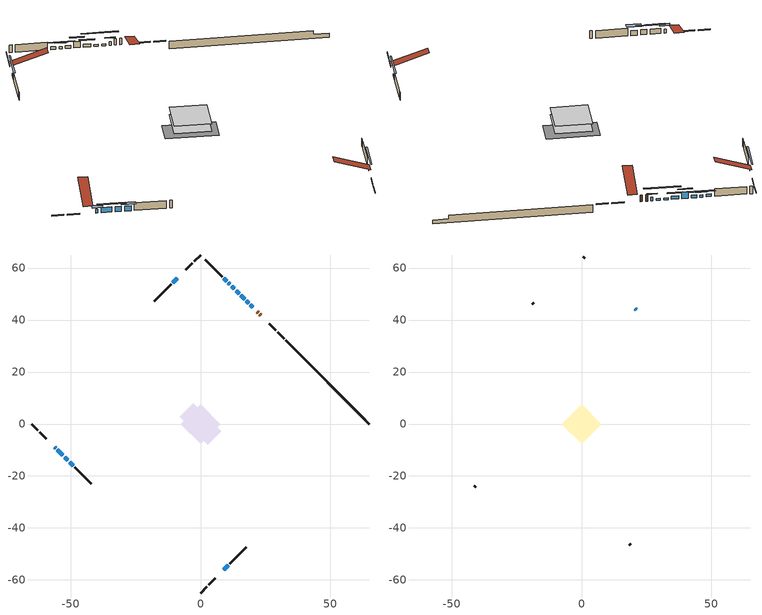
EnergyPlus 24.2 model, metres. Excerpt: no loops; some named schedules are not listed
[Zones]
conditioned space
 floor adiabatic (AdiabaticFloorConstruction): -7.53,0 0,7.53 7.53,0 0,-7.53 z1.37
 floor foundation (Slab1 construction): -8.06,2.85 -2.85,8.06 8.06,-2.85 2.85,-8.06 z-1.07
 wall outside (RimJoist1 construction): 0,-65.03 2.47,-62.57 / -65.03,0 -62.57,-2.47 / 0,65.03 -2.47,62.57 / 32.15,32.89 29.68,35.35 z1.37:1.67
 wall outside (RimJoist2 construction): 3.12,-61.91 5.65,-59.38 / -61.91,-3.12 -59.38,-5.65 / -3.12,61.91 -5.65,59.38 / 29.03,36.01 26.5,38.54 z1.37:1.67
 wall outside (AdiabaticWallConstruction 1): 23.25,41.78 22.85,42.18 / 22.2,42.84 21.81,43.23 z1.37:3.4
 wall outside (AdiabaticWallConstruction): -56.14,-8.9 -55.74,-9.29 z1.37:2.57; 20.1,44.93 19.22,45.81 z1.37:1.96; 18.57,46.47 17.68,47.35 z1.37:1.98; -8.9,56.13 -10.66,54.37 z1.37:2; 8.9,-56.13 10.59,-54.44 z1.37:1.93; 17.03,48 15.56,49.48 z1.37:2.36; 14.9,50.13 13.68,51.36 z1.37:3.38; 13.02,52.01 11.96,53.07 z1.37:2.26; 11.3,53.73 10.67,54.36 z1.37:2.08; 10.02,55.02 8.96,56.08 z1.37:2.23; -55.08,-9.95 -52.94,-12.09 z1.37:3.02; -52.29,-12.75 -50.99,-14.04 / -50.34,-14.7 -49.04,-15.99 z1.37:3
 wall outside (Wall1 construction): 11.25,-53.79 17.65,-47.38 / -48.39,-16.65 -41.98,-23.06 / -11.32,53.72 -17.73,47.31 / 8.3,56.73 1.89,63.14 z1.37:3.81
 wall foundation (FoundationWall1 construction): 32.8,32.23,-1.07 32.8,32.23,1.37 61.81,3.22,1.37 61.81,3.22,0.16 65.03,0,0.16 65.03,0,-1.07
 window (WindowConstruction 8): -56.13,-8.9 -55.74,-9.29 z1.37:2.56
 window (WindowConstruction 9): 20.1,44.93 19.22,45.81 z1.37:1.96
 window (WindowConstruction 10): 18.57,46.47 17.69,47.35 z1.37:1.98
 window (WindowConstruction 11): -8.9,56.13 -10.66,54.37 z1.37:2
 window (WindowConstruction 12): 8.9,-56.13 10.59,-54.45 z1.37:1.93
 window (WindowConstruction): 17.03,48 15.56,49.48 z1.37:2.36
 window (WindowConstruction 1): 14.9,50.13 13.68,51.36 z1.37:3.38
 window (WindowConstruction 2): 13.02,52.01 11.96,53.07 z1.37:2.26
 window (WindowConstruction 3): 11.3,53.73 10.67,54.36 z1.37:2.08
 window (WindowConstruction 4): 10.02,55.02 8.96,56.08 z1.37:2.23
 window (WindowConstruction 5): -55.08,-9.95 -52.94,-12.09 z1.37:3.02
 window (WindowConstruction 6): -52.29,-12.75 -50.99,-14.04 z1.37:2.99
 window (WindowConstruction 7): -50.34,-14.7 -49.04,-15.99 z1.37:2.99
 door (Door): 23.25,41.79 22.85,42.18 z1.37:3.4
 door (Door 1): 22.19,42.84 21.81,43.22 z1.37:3.4
 ceiling adiabatic (AdiabaticFloorConstruction): 0,-7.53 7.53,0 0,7.53 -7.53,0 z1.37
attic - vented
 floor to conditioned space (Floor1 construction Reversed): -7.53,0 0,7.53 7.53,0 0,-7.53 z3.81
 wall outside (AdiabaticWallConstruction): 21.15,43.88 20.76,44.28 z1.37:2.51
 wall outside (Wall2 construction): 18.31,-46.72 18.89,-46.15 / -41.32,-23.71 -40.74,-24.29 / -18.38,46.65 -18.96,46.07 / 1.23,63.8 0.66,64.38 z1.37:3.81
 window (WindowConstruction 13): 21.15,43.88 20.76,44.28 z1.37:2.51
 roof outside (Roof1 construction): 8.24,-56.79,3.81 0.9,-49.45,7.27 -1.03,-51.39,7.27 6.31,-58.73,3.81; -56.79,-8.24,3.81 -49.45,-0.9,7.27 -51.39,1.03,7.27 -58.73,-6.31,3.81; -8.24,56.79,3.81 -0.9,49.45,7.27 1.03,51.39,7.27 -6.31,58.73,3.81; 23.91,41.13,3.81 16.57,33.79,7.27 18.5,31.86,7.27 25.84,39.19,3.81
shading: 19.9,45.14 22.01,43.02 22.34,43.34 20.22,45.46 z3.73; -54.88,-10.16 -57,-8.04 -57.86,-8.9 -55.74,-11.02 z3.78; 16.66,48.38 22.67,42.37 22.99,42.69 16.98,48.7 z5.59; 15.12,49.91 21.13,43.9 21.46,44.23 15.44,50.24 z5.61; -13.23,51.81 -6.33,58.7 -6.62,58.99 -13.52,52.1 z5.63; 13.16,-51.88 6.33,-58.7 6.62,-58.99 13.45,-52.17 z5.56; 14.69,50.34 17.89,47.14 18.22,47.47 15.02,50.66 z3.58; 12.82,52.22 15.76,49.27 16.09,49.6 13.14,52.54 z4.59; 11.1,53.94 13.88,51.15 14.21,51.48 11.42,54.26 z3.48; 9.81,55.22 12.17,52.87 12.49,53.19 10.14,55.55 z3.3; 8.1,56.94 10.88,54.15 11.2,54.48 8.42,57.26 z3.45; -52.08,-12.95 -55.95,-9.09 -56.27,-9.41 -52.41,-13.28 z4.24; -50.13,-14.9 -53.15,-11.88 -53.48,-12.21 -50.46,-15.23 z4.21; -48.18,-16.85 -51.2,-13.83 -52.06,-14.7 -49.04,-17.71 z4.21
[Building]
Building 1: Terrain=Suburbs
[Site:Location]
Montreal Intl AP_QC: Latitude {deg}=45.47; Longitude {deg}=-73.74; Time Zone {hr}=-5; Elevation {m}=36; Keep Site Location Information=Yes
[Site:GroundTemperature:Shallow]
2.07863, -0.316383, -0.508184, 0.628371, 5.19101, 9.73239, 13.6695, 16.1636, 16.3755, 14.347, 10.5102, 6.10817
[Site:WaterMainsTemperature]
Calculation Method=Schedule; Temperature Schedule=mains temperature schedule
[Material] Roughness=Rough; Thermal Absorptance=0.9
Name | Thickness {m} | Conductivity {W/m-K} | Density {kg/m3} | Specific Heat {J/kg-K} | Solar Absorptance | Visible Absorptance
asphalt or fiberglass shingles | 0.00635 | 0.162714 | 1121.4 | 1465.45 | 0.4 | 0.4
ceiling loosefill ins | 0.169333 | 0.0480833 | 16.02 | 1046.75 | 0.7 | 0.7
ceiling stud and cavity | 0.1397 | 0.120757 | 65.682 | 1177.47 | 0.7 | 0.7
concrete 4.0 in. | 0.1016 | 1.803125 | 2242.8 | 837.4 | 0.7 | 0.7
concrete 8.0 in. | 0.2032 | 1.803125 | 2242.8 | 837.4 | 0.7 | 0.7
door material | 0.04445 | 0.053851 | 512.64 | 1214.23 | 0.7 | 0.7
door material 1 | 0.04445 | 0.188738 | 512.64 | 1214.23 | 0.7 | 0.7
exterior vertical ins | 0.00953095 | 0.029427 | 32.04 | 1214.23 | 0.7 | 0.7
floor covering | 0.0127 | 0.0433444 | 54.468 | 1339.84 | 0.6 | 0.6
floor rigid ins; wall rigid ins | 0.512978 | 0.029427 | 32.04 | 1214.23 | 0.7 | 0.7
floor stud and cavity | 0.1397 | 1.75129 | 37.0049 | 1207.88 | 0.7 | 0.7
furniture material conditioned space 1 | 0.1524 | 0.115458 | 640.8 | 1214.23 | 0.6 | 0.6
gypsum board | 0.0127 | 0.160291 | 801 | 837.4 | 0.6 | 0.6
gypsum board 1 | 0.0127 | 0.160291 | 801 | 837.4 | 0.7 | 0.7
osb sheathing 0.5 in. | 0.0127 | 0.115458 | 512.64 | 1214.23 | 0.7 | 0.7
osb sheathing 0.75 in. | 0.01905 | 0.115458 | 512.64 | 1214.23 | 0.7 | 0.7
osb sheathing 2.0 in. | 0.0508 | 0.115458 | 512.64 | 1214.23 | 0.7 | 0.7
rim joist rigid ins | 0.051816 | 0.029427 | 32.04 | 1214.23 | 0.7 | 0.7
rim joist stud and cavity | 0.0508 | 0.0337198 | 125.044 | 1163.47 | 0.6 | 0.6
rim joist stud and cavity 1 | 0.0508 | 0.747799 | 125.044 | 1163.47 | 0.6 | 0.6
wall stud and cavity | 0.1397 | 0.0883501 | 139.0536 | 1170.24 | 0.7 | 0.7
wall stud and cavity 1 | 0.0889 | 6.1454 | 50.32683 | 1063.81 | 0.6 | 0.6
wall stud and cavity 2 | 0.0889 | 0.380278 | 52.3479 | 1209.89 | 0.7 | 0.7
wall stud and cavity 3 | 0.0889 | 0.391764 | 83.0341 | 1211.67 | 0.7 | 0.7
wood siding | 0.0254 | 0.102417 | 544.68 | 1172.36 | 0.4 | 0.4
wood siding 1 | 0.00254 | 0.102417 | 544.68 | 1172.36 | 0.4 | 0.4
wood siding 2; wood siding 3; wood siding 4 | 0.0254 | 0.102417 | 544.68 | 1172.36 | 0.7 | 0.7
[WindowMaterial:SimpleGlazingSystem]
Name | U-Factor {W/m2-K} | Solar Heat Gain Coefficient
WindowMaterial | 1.52 | 0.37
WindowMaterial 1 | 1.38146 | 0.4
WindowMaterial 10 | 1.785731 | 0.33
WindowMaterial 11 | 1.85898 | 0.31
WindowMaterial 12 | 5.38785 | 0.69
WindowMaterial 2 | 1.61028 | 0.36
WindowMaterial 3 | 1.81469 | 0.32
WindowMaterial 4 | 1.621069 | 0.36
WindowMaterial 5 | 1.72668 | 0.44
WindowMaterial 6 | 1.79027 | 0.43
WindowMaterial 7 | 3.30914 | 0.61
WindowMaterial 8 | 1.82775 | 0.32
WindowMaterial 9 | 1.80617 | 0.32
[Construction]
AdiabaticFloorConstruction: floor stud and cavity, floor rigid ins, osb sheathing 0.75 in., floor covering
AdiabaticWallConstruction: wood siding 3, wall rigid ins, wall stud and cavity 2, gypsum board
AdiabaticWallConstruction 1: wood siding 4, wall rigid ins, wall stud and cavity 2, gypsum board
Door: door material
Door 1: door material 1
Floor1 construction Reversed: gypsum board, ceiling stud and cavity, ceiling loosefill ins
FoundationWall1 construction: concrete 8.0 in., gypsum board 1
furniture construction conditioned space 1: furniture material conditioned space 1
PartitionWallConstruction: gypsum board, wall stud and cavity 3, gypsum board
RimJoist1 construction: wood siding 2, rim joist rigid ins, osb sheathing 2.0 in., rim joist stud and cavity
RimJoist2 construction: wood siding 2, osb sheathing 2.0 in., rim joist stud and cavity 1
Roof1 construction: asphalt or fiberglass shingles
Slab1 construction: concrete 4.0 in.
Wall1 construction: wood siding, osb sheathing 0.5 in., wall stud and cavity, gypsum board
Wall2 construction: wood siding 1, wall stud and cavity 1
WindowConstruction: WindowMaterial
WindowConstruction 1: WindowMaterial 1
WindowConstruction 10: WindowMaterial 9
WindowConstruction 11: WindowMaterial 10
WindowConstruction 12: WindowMaterial 11
WindowConstruction 13: WindowMaterial 12
WindowConstruction 2: WindowMaterial 2
WindowConstruction 3: WindowMaterial 3
WindowConstruction 4: WindowMaterial 4
WindowConstruction 5: WindowMaterial 5
WindowConstruction 6; WindowConstruction 7: WindowMaterial 6
WindowConstruction 8: WindowMaterial 7
WindowConstruction 9: WindowMaterial 8
[Zone] Multiplier=1; Part of Total Floor Area=Yes
Name | Volume {m3}
attic - vented | 63.7635
conditioned space | 571.9
[Space]
Name | Zone | Volume {m3}
attic - vented 1 | attic - vented | 63.7635
conditioned space 1 | conditioned space | 571.9
[ZoneInfiltration:EffectiveLeakageArea]
infil attic - vented 1: Zone or Space=attic - vented 1; Schedule=Always On Discrete; Effective Air Leakage Area {cm2}=4541.6; Stack Coefficient=0.000410232; Wind Coefficient=1.36847e-05
[ZoneMixing]
whole house fan mix: Zone or Space=attic - vented; Schedule=Always On Continuous; Design Flow Rate Calculation Method=Flow/Zone; Design Flow Rate {m3/s}=0; Source Zone or Space=conditioned space
[SurfaceProperty:ExposedFoundationPerimeter]
Slab1: Exposed Perimeter Calculation Method=TotalExposedPerimeter; Total Exposed Perimeter {m}=45.579
[InternalMass] Zone or ZoneList=conditioned space; Space or SpaceList=conditioned space 1
Name | Construction | Surface Area {m2}
furniture mass conditioned space 1 | furniture construction conditioned space 1 | 90.8159
partition wall mass | PartitionWallConstruction | 227.04
[Lights]
interior lighting: Zone or ZoneList or Space or SpaceList=conditioned space 1; Schedule=interior lighting schedule; Design Level Calculation Method=LightingLevel; Lighting Level {W}=343.2; Return Air Fraction=0; Fraction Radiant=0.6; Fraction Visible=0.2; Fraction Replaceable=1
[People]
occupants: Zone or ZoneList or Space or SpaceList=conditioned space 1; Number of People Schedule=occupants schedule; Number of People Calculation Method=People; Number of People=3; Fraction Radiant=0.314171; Sensible Heat Fraction=0.56303; Activity Level Schedule=occupants activity schedule; Carbon Dioxide Generation Rate {m3/s-W}=0; Enable ASHRAE 55 Comfort Warnings=No; Mean Radiant Temperature Calculation Type=EnclosureAveraged
[ElectricEquipment] Zone or ZoneList or Space or SpaceList=conditioned space 1; Design Level Calculation Method=EquipmentLevel
Name | Schedule | Design Level {W} | Fraction Latent | Fraction Radiant | Fraction Lost
clothes dryer | clothes dryer schedule | 140.772 | 0.015 | 0.081 | 0.85
clothes washer | clothes washer schedule | 32.1985 | 0.03 | 0.162 | 0.7
cooking range | cooking range schedule | 215.147 | 0.08 | 0.432 | 0.2
dishwasher | dishwasher schedule | 66.8632 | 0.3 | 0.18 | 0.4
fridge | fridge schedule | 72.9452 | 0 | 0.6 | 0
mech vent bath fan 0 | mech vent bath fan 0 schedule | 50.2 | 0 | 0 | 1
mech vent house fan | mech vent house fan schedule | 0 | 0 | 0 | 1
mech vent house fan cfis | mech vent house fan cfis schedule | 0 | 0 | 0 | 0
mech vent range fan 0 | mech vent range fan 0 schedule | 57 | 0 | 0 | 1
misc plug loads | misc plug loads schedule | 494.7 | 0.045 | 0.513 | 0.1
whole house fan | Always On Discrete | 0 | 0 | 0 | 1
[OtherEquipment] Zone or ZoneList or Space or SpaceList=conditioned space 1; Design Level Calculation Method=EquipmentLevel
Name | Fuel Type | Schedule | Design Level {W} | Fraction Latent | Fraction Radiant | Fraction Lost
clothes dryer 1 | Electricity | clothes dryer schedule | 0 | 0.015 | 0.081 | 0.85
cooking range 1 | Electricity | cooking range schedule | 0 | 0.08 | 0.432 | 0.2
general water use latent | None | general water use schedule | 62.594 | 1 | 0 | 0
general water use sensible | None | general water use schedule | -61.6891 | 0 | 0.6 | 0
mech vent house fan latent load | None | Always On Discrete | 0 | 1 | 0 | 0
mech vent house fan sensible load | None | Always On Discrete | 0 | 0 | 0 | 0
water heater energy adjustment1 | Electricity | Always On Discrete | 0.01 | 0 | 0 | 1
[ZoneInfiltration:DesignFlowRate] Zone or ZoneList or Space or SpaceList=conditioned space 1; Schedule=Always On Discrete; Design Flow Rate Calculation Method=Flow/Zone; Design Flow Rate {m3/s}=0
infil flow; natural vent flow; whole house fan flow
[Foundation:Kiva]
Foundation Kiva 1: Initial Indoor Air Temperature {C}=18; Wall Height Above Grade {m}=1.36998; Wall Depth Below Slab {m}=0.2032; Custom Block Material Name 1=exterior vertical ins; Custom Block Depth 1 {m}=2.43998; Custom Block X Position 1 {m}=0.2159; Custom Block Z Position 1 {m}=0
[Foundation:Kiva:Settings]
Soil Conductivity {W/m-K}=0.849921; Soil Density {kg/m3}=1842.3; Soil Specific Heat {J/kg-K}=418.7; Ground Solar Absorptivity=0.9; Ground Thermal Absorptivity=0.9; Ground Surface Roughness {m}=0.03; Far-Field Width {m}=40; Deep-Ground Boundary Condition=ZeroFlux; Deep-Ground Depth {m}=40; Minimum Cell Dimension {m}=0.2; Maximum Cell Growth Coefficient=3; Simulation Timestep=Timestep
[Exterior:Lights]
exterior lighting: Schedule=exterior lighting schedule; Design Level {W}=75.6
[Schedule:Constant]
Name | Hourly Value
Always On Continuous; mech vent house fan schedule; mech vent house fan cfis schedule; Always On Discrete | 1
occupants activity schedule | 117.228
fridge schedule | 0
[Schedule:Week:Daily]
interior lighting schedule Week Rule - Jan1-Jan27: interior lighting schedule day, interior lighting schedule day, interior lighting schedule day, interior lighting schedule day, interior lighting schedule day, interior lighting schedule day, interior lighting schedule day, interior lighting schedule default day, interior lighting schedule default day, interior lighting schedule default day, interior lighting schedule default day, interior lighting schedule default day
interior lighting schedule Week Rule - Jan28-Feb3: interior lighting schedule day, interior lighting schedule day, interior lighting schedule day, interior lighting schedule day, interior lighting schedule day 1, interior lighting schedule day 1, interior lighting schedule day 1, interior lighting schedule default day, interior lighting schedule default day, interior lighting schedule default day, interior lighting schedule default day, interior lighting schedule default day
interior lighting schedule Week Rule - Feb4-Feb24: interior lighting schedule day 1, interior lighting schedule day 1, interior lighting schedule day 1, interior lighting schedule day 1, interior lighting schedule day 1, interior lighting schedule day 1, interior lighting schedule day 1, interior lighting schedule default day, interior lighting schedule default day, interior lighting schedule default day, interior lighting schedule default day, interior lighting schedule default day
interior lighting schedule Week Rule - Feb25-Mar3: interior lighting schedule day 1, interior lighting schedule day 1, interior lighting schedule day 1, interior lighting schedule day 1, interior lighting schedule day 2, interior lighting schedule day 2, interior lighting schedule day 2, interior lighting schedule default day, interior lighting schedule default day, interior lighting schedule default day, interior lighting schedule default day, interior lighting schedule default day
interior lighting schedule Week Rule - Mar4-Mar31: interior lighting schedule day 2, interior lighting schedule day 2, interior lighting schedule day 2, interior lighting schedule day 2, interior lighting schedule day 2, interior lighting schedule day 2, interior lighting schedule day 2, interior lighting schedule default day, interior lighting schedule default day, interior lighting schedule default day, interior lighting schedule default day, interior lighting schedule default day
interior lighting schedule Week Rule - Apr1-Apr28: interior lighting schedule day 3, interior lighting schedule day 3, interior lighting schedule day 3, interior lighting schedule day 3, interior lighting schedule day 3, interior lighting schedule day 3, interior lighting schedule day 3, interior lighting schedule default day, interior lighting schedule default day, interior lighting schedule default day, interior lighting schedule default day, interior lighting schedule default day
interior lighting schedule Week Rule - Apr29-May5: interior lighting schedule day 3, interior lighting schedule day 3, interior lighting schedule day 4, interior lighting schedule day 4, interior lighting schedule day 4, interior lighting schedule day 4, interior lighting schedule day 4, interior lighting schedule default day, interior lighting schedule default day, interior lighting schedule default day, interior lighting schedule default day, interior lighting schedule default day
interior lighting schedule Week Rule - May6-May26: interior lighting schedule day 4, interior lighting schedule day 4, interior lighting schedule day 4, interior lighting schedule day 4, interior lighting schedule day 4, interior lighting schedule day 4, interior lighting schedule day 4, interior lighting schedule default day, interior lighting schedule default day, interior lighting schedule default day, interior lighting schedule default day, interior lighting schedule default day
interior lighting schedule Week Rule - May27-Jun2: interior lighting schedule day 4, interior lighting schedule day 4, interior lighting schedule day 4, interior lighting schedule day 4, interior lighting schedule day 4, interior lighting schedule day 5, interior lighting schedule day 5, interior lighting schedule default day, interior lighting schedule default day, interior lighting schedule default day, interior lighting schedule default day, interior lighting schedule default day
interior lighting schedule Week Rule - Jun3-Jun30: interior lighting schedule day 5, interior lighting schedule day 5, interior lighting schedule day 5, interior lighting schedule day 5, interior lighting schedule day 5, interior lighting schedule day 5, interior lighting schedule day 5, interior lighting schedule default day, interior lighting schedule default day, interior lighting schedule default day, interior lighting schedule default day, interior lighting schedule default day
interior lighting schedule Week Rule - Jul1-Jul28: interior lighting schedule day 6, interior lighting schedule day 6, interior lighting schedule day 6, interior lighting schedule day 6, interior lighting schedule day 6, interior lighting schedule day 6, interior lighting schedule day 6, interior lighting schedule default day, interior lighting schedule default day, interior lighting schedule default day, interior lighting schedule default day, interior lighting schedule default day
interior lighting schedule Week Rule - Jul29-Aug4: interior lighting schedule day 6, interior lighting schedule day 6, interior lighting schedule day 6, interior lighting schedule day 7, interior lighting schedule day 7, interior lighting schedule day 7, interior lighting schedule day 7, interior lighting schedule default day, interior lighting schedule default day, interior lighting schedule default day, interior lighting schedule default day, interior lighting schedule default day
interior lighting schedule Week Rule - Aug5-Aug25: interior lighting schedule day 7, interior lighting schedule day 7, interior lighting schedule day 7, interior lighting schedule day 7, interior lighting schedule day 7, interior lighting schedule day 7, interior lighting schedule day 7, interior lighting schedule default day, interior lighting schedule default day, interior lighting schedule default day, interior lighting schedule default day, interior lighting schedule default day
interior lighting schedule Week Rule - Aug26-Sep1: interior lighting schedule day 7, interior lighting schedule day 7, interior lighting schedule day 7, interior lighting schedule day 7, interior lighting schedule day 7, interior lighting schedule day 7, interior lighting schedule day 8, interior lighting schedule default day, interior lighting schedule default day, interior lighting schedule default day, interior lighting schedule default day, interior lighting schedule default day
interior lighting schedule Week Rule - Sep2-Sep29: interior lighting schedule day 8, interior lighting schedule day 8, interior lighting schedule day 8, interior lighting schedule day 8, interior lighting schedule day 8, interior lighting schedule day 8, interior lighting schedule day 8, interior lighting schedule default day, interior lighting schedule default day, interior lighting schedule default day, interior lighting schedule default day, interior lighting schedule default day
interior lighting schedule Week Rule - Sep30-Oct6: interior lighting schedule day 8, interior lighting schedule day 9, interior lighting schedule day 9, interior lighting schedule day 9, interior lighting schedule day 9, interior lighting schedule day 9, interior lighting schedule day 9, interior lighting schedule default day, interior lighting schedule default day, interior lighting schedule default day, interior lighting schedule default day, interior lighting schedule default day
interior lighting schedule Week Rule - Oct7-Oct27: interior lighting schedule day 9, interior lighting schedule day 9, interior lighting schedule day 9, interior lighting schedule day 9, interior lighting schedule day 9, interior lighting schedule day 9, interior lighting schedule day 9, interior lighting schedule default day, interior lighting schedule default day, interior lighting schedule default day, interior lighting schedule default day, interior lighting schedule default day
interior lighting schedule Week Rule - Oct28-Nov3: interior lighting schedule day 9, interior lighting schedule day 9, interior lighting schedule day 9, interior lighting schedule day 9, interior lighting schedule day 10, interior lighting schedule day 10, interior lighting schedule day 10, interior lighting schedule default day, interior lighting schedule default day, interior lighting schedule default day, interior lighting schedule default day, interior lighting schedule default day
interior lighting schedule Week Rule - Nov4-Nov24: interior lighting schedule day 10, interior lighting schedule day 10, interior lighting schedule day 10, interior lighting schedule day 10, interior lighting schedule day 10, interior lighting schedule day 10, interior lighting schedule day 10, interior lighting schedule default day, interior lighting schedule default day, interior lighting schedule default day, interior lighting schedule default day, interior lighting schedule default day
interior lighting schedule Week Rule - Nov25-Dec1: interior lighting schedule day 10, interior lighting schedule day 10, interior lighting schedule day 10, interior lighting schedule day 10, interior lighting schedule day 10, interior lighting schedule day 10, interior lighting schedule day 11, interior lighting schedule default day, interior lighting schedule default day, interior lighting schedule default day, interior lighting schedule default day, interior lighting schedule default day
interior lighting schedule Week Rule - Dec2-Dec31: interior lighting schedule day 11, interior lighting schedule day 11, interior lighting schedule day 11, interior lighting schedule day 11, interior lighting schedule day 11, interior lighting schedule day 11, interior lighting schedule day 11, interior lighting schedule default day, interior lighting schedule default day, interior lighting schedule default day, interior lighting schedule default day, interior lighting schedule default day
occupants schedule Week Rule - Jan1-Dec31: occupants schedule day, occupants schedule day, occupants schedule day, occupants schedule day, occupants schedule day, occupants schedule day, occupants schedule day, occupants schedule default day, occupants schedule default day, occupants schedule default day, occupants schedule default day, occupants schedule default day
clothes dryer schedule Week Rule - Jan1-Dec31: clothes dryer schedule day, clothes dryer schedule day, clothes dryer schedule day, clothes dryer schedule day, clothes dryer schedule day, clothes dryer schedule day, clothes dryer schedule day, clothes dryer schedule default day, clothes dryer schedule default day, clothes dryer schedule default day, clothes dryer schedule default day, clothes dryer schedule default day
clothes washer schedule Week Rule - Jan1-Dec31: clothes washer schedule day, clothes washer schedule day, clothes washer schedule day, clothes washer schedule day, clothes washer schedule day, clothes washer schedule day, clothes washer schedule day, clothes washer schedule default day, clothes washer schedule default day, clothes washer schedule default day, clothes washer schedule default day, clothes washer schedule default day
cooking range schedule Week Rule - Jan1-Dec31: cooking range schedule day, cooking range schedule day, cooking range schedule day, cooking range schedule day, cooking range schedule day, cooking range schedule day, cooking range schedule day, cooking range schedule default day, cooking range schedule default day, cooking range schedule default day, cooking range schedule default day, cooking range schedule default day
dishwasher schedule Week Rule - Jan1-Dec31: dishwasher schedule day, dishwasher schedule day, dishwasher schedule day, dishwasher schedule day, dishwasher schedule day, dishwasher schedule day, dishwasher schedule day, dishwasher schedule default day, dishwasher schedule default day, dishwasher schedule default day, dishwasher schedule default day, dishwasher schedule default day
mech vent bath fan 0 schedule Week Rule - Jan1-Dec31: mech vent bath fan 0 schedule day, mech vent bath fan 0 schedule day, mech vent bath fan 0 schedule day, mech vent bath fan 0 schedule day, mech vent bath fan 0 schedule day, mech vent bath fan 0 schedule day, mech vent bath fan 0 schedule day, mech vent bath fan 0 schedule default day, mech vent bath fan 0 schedule default day, mech vent bath fan 0 schedule default day, mech vent bath fan 0 schedule default day, mech vent bath fan 0 schedule default day
mech vent range fan 0 schedule Week Rule - Jan1-Dec31: mech vent range fan 0 schedule day, mech vent range fan 0 schedule day, mech vent range fan 0 schedule day, mech vent range fan 0 schedule day, mech vent range fan 0 schedule day, mech vent range fan 0 schedule day, mech vent range fan 0 schedule day, mech vent range fan 0 schedule default day, mech vent range fan 0 schedule default day, mech vent range fan 0 schedule default day, mech vent range fan 0 schedule default day, mech vent range fan 0 schedule default day
misc plug loads schedule Week Rule - Jan1-Dec31: misc plug loads schedule day, misc plug loads schedule day, misc plug loads schedule day, misc plug loads schedule day, misc plug loads schedule day, misc plug loads schedule day, misc plug loads schedule day, misc plug loads schedule default day, misc plug loads schedule default day, misc plug loads schedule default day, misc plug loads schedule default day, misc plug loads schedule default day
general water use schedule Week Rule - Jan1-Dec31: general water use schedule day, general water use schedule day, general water use schedule day, general water use schedule day, general water use schedule day, general water use schedule day, general water use schedule day, general water use schedule default day, general water use schedule default day, general water use schedule default day, general water use schedule default day, general water use schedule default day
exterior lighting schedule Week Rule - Jan1-Jan27: exterior lighting schedule day, exterior lighting schedule day, exterior lighting schedule day, exterior lighting schedule day, exterior lighting schedule day, exterior lighting schedule day, exterior lighting schedule day, exterior lighting schedule default day, exterior lighting schedule default day, exterior lighting schedule default day, exterior lighting schedule default day, exterior lighting schedule default day
exterior lighting schedule Week Rule - Jan28-Feb3: exterior lighting schedule day, exterior lighting schedule day, exterior lighting schedule day, exterior lighting schedule day, exterior lighting schedule day 1, exterior lighting schedule day 1, exterior lighting schedule day 1, exterior lighting schedule default day, exterior lighting schedule default day, exterior lighting schedule default day, exterior lighting schedule default day, exterior lighting schedule default day
exterior lighting schedule Week Rule - Feb4-Feb24: exterior lighting schedule day 1, exterior lighting schedule day 1, exterior lighting schedule day 1, exterior lighting schedule day 1, exterior lighting schedule day 1, exterior lighting schedule day 1, exterior lighting schedule day 1, exterior lighting schedule default day, exterior lighting schedule default day, exterior lighting schedule default day, exterior lighting schedule default day, exterior lighting schedule default day
exterior lighting schedule Week Rule - Feb25-Mar3: exterior lighting schedule day 1, exterior lighting schedule day 1, exterior lighting schedule day 1, exterior lighting schedule day 1, exterior lighting schedule day 2, exterior lighting schedule day 2, exterior lighting schedule day 2, exterior lighting schedule default day, exterior lighting schedule default day, exterior lighting schedule default day, exterior lighting schedule default day, exterior lighting schedule default day
exterior lighting schedule Week Rule - Mar4-Mar31: exterior lighting schedule day 2, exterior lighting schedule day 2, exterior lighting schedule day 2, exterior lighting schedule day 2, exterior lighting schedule day 2, exterior lighting schedule day 2, exterior lighting schedule day 2, exterior lighting schedule default day, exterior lighting schedule default day, exterior lighting schedule default day, exterior lighting schedule default day, exterior lighting schedule default day
exterior lighting schedule Week Rule - Apr1-Apr28: exterior lighting schedule day 3, exterior lighting schedule day 3, exterior lighting schedule day 3, exterior lighting schedule day 3, exterior lighting schedule day 3, exterior lighting schedule day 3, exterior lighting schedule day 3, exterior lighting schedule default day, exterior lighting schedule default day, exterior lighting schedule default day, exterior lighting schedule default day, exterior lighting schedule default day
exterior lighting schedule Week Rule - Apr29-May5: exterior lighting schedule day 3, exterior lighting schedule day 3, exterior lighting schedule day 4, exterior lighting schedule day 4, exterior lighting schedule day 4, exterior lighting schedule day 4, exterior lighting schedule day 4, exterior lighting schedule default day, exterior lighting schedule default day, exterior lighting schedule default day, exterior lighting schedule default day, exterior lighting schedule default day
exterior lighting schedule Week Rule - May6-May26: exterior lighting schedule day 4, exterior lighting schedule day 4, exterior lighting schedule day 4, exterior lighting schedule day 4, exterior lighting schedule day 4, exterior lighting schedule day 4, exterior lighting schedule day 4, exterior lighting schedule default day, exterior lighting schedule default day, exterior lighting schedule default day, exterior lighting schedule default day, exterior lighting schedule default day
exterior lighting schedule Week Rule - May27-Jun2: exterior lighting schedule day 4, exterior lighting schedule day 4, exterior lighting schedule day 4, exterior lighting schedule day 4, exterior lighting schedule day 4, exterior lighting schedule day 5, exterior lighting schedule day 5, exterior lighting schedule default day, exterior lighting schedule default day, exterior lighting schedule default day, exterior lighting schedule default day, exterior lighting schedule default day
exterior lighting schedule Week Rule - Jun3-Jun30: exterior lighting schedule day 5, exterior lighting schedule day 5, exterior lighting schedule day 5, exterior lighting schedule day 5, exterior lighting schedule day 5, exterior lighting schedule day 5, exterior lighting schedule day 5, exterior lighting schedule default day, exterior lighting schedule default day, exterior lighting schedule default day, exterior lighting schedule default day, exterior lighting schedule default day
exterior lighting schedule Week Rule - Jul1-Jul28: exterior lighting schedule day 6, exterior lighting schedule day 6, exterior lighting schedule day 6, exterior lighting schedule day 6, exterior lighting schedule day 6, exterior lighting schedule day 6, exterior lighting schedule day 6, exterior lighting schedule default day, exterior lighting schedule default day, exterior lighting schedule default day, exterior lighting schedule default day, exterior lighting schedule default day
exterior lighting schedule Week Rule - Jul29-Aug4: exterior lighting schedule day 6, exterior lighting schedule day 6, exterior lighting schedule day 6, exterior lighting schedule day 7, exterior lighting schedule day 7, exterior lighting schedule day 7, exterior lighting schedule day 7, exterior lighting schedule default day, exterior lighting schedule default day, exterior lighting schedule default day, exterior lighting schedule default day, exterior lighting schedule default day
exterior lighting schedule Week Rule - Aug5-Aug25: exterior lighting schedule day 7, exterior lighting schedule day 7, exterior lighting schedule day 7, exterior lighting schedule day 7, exterior lighting schedule day 7, exterior lighting schedule day 7, exterior lighting schedule day 7, exterior lighting schedule default day, exterior lighting schedule default day, exterior lighting schedule default day, exterior lighting schedule default day, exterior lighting schedule default day
exterior lighting schedule Week Rule - Aug26-Sep1: exterior lighting schedule day 7, exterior lighting schedule day 7, exterior lighting schedule day 7, exterior lighting schedule day 7, exterior lighting schedule day 7, exterior lighting schedule day 7, exterior lighting schedule day 8, exterior lighting schedule default day, exterior lighting schedule default day, exterior lighting schedule default day, exterior lighting schedule default day, exterior lighting schedule default day
exterior lighting schedule Week Rule - Sep2-Sep29: exterior lighting schedule day 8, exterior lighting schedule day 8, exterior lighting schedule day 8, exterior lighting schedule day 8, exterior lighting schedule day 8, exterior lighting schedule day 8, exterior lighting schedule day 8, exterior lighting schedule default day, exterior lighting schedule default day, exterior lighting schedule default day, exterior lighting schedule default day, exterior lighting schedule default day
exterior lighting schedule Week Rule - Sep30-Oct6: exterior lighting schedule day 8, exterior lighting schedule day 9, exterior lighting schedule day 9, exterior lighting schedule day 9, exterior lighting schedule day 9, exterior lighting schedule day 9, exterior lighting schedule day 9, exterior lighting schedule default day, exterior lighting schedule default day, exterior lighting schedule default day, exterior lighting schedule default day, exterior lighting schedule default day
[Schedule:Year]
interior lighting schedule: interior lighting schedule Week Rule - Jan1-Jan27, 1, 1, 1, 27, interior lighting schedule Week Rule - Jan28-Feb3, 1, 28, 2, 3, interior lighting schedule Week Rule - Feb4-Feb24, 2, 4, 2, 24, interior lighting schedule Week Rule - Feb25-Mar3, 2, 25, 3, 3, interior lighting schedule Week Rule - Mar4-Mar31, 3, 4, 3, 31, interior lighting schedule Week Rule - Apr1-Apr28, 4, 1, 4, 28, interior lighting schedule Week Rule - Apr29-May5, 4, 29, 5, 5, interior lighting schedule Week Rule - May6-May26, 5, 6, 5, 26, interior lighting schedule Week Rule - May27-Jun2, 5, 27, 6, 2, interior lighting schedule Week Rule - Jun3-Jun30, 6, 3, 6, 30, interior lighting schedule Week Rule - Jul1-Jul28, 7, 1, 7, 28, interior lighting schedule Week Rule - Jul29-Aug4, 7, 29, 8, 4, interior lighting schedule Week Rule - Aug5-Aug25, 8, 5, 8, 25, interior lighting schedule Week Rule - Aug26-Sep1, 8, 26, 9, 1, interior lighting schedule Week Rule - Sep2-Sep29, 9, 2, 9, 29, interior lighting schedule Week Rule - Sep30-Oct6, 9, 30, 10, 6, interior lighting schedule Week Rule - Oct7-Oct27, 10, 7, 10, 27, interior lighting schedule Week Rule - Oct28-Nov3, 10, 28, 11, 3, interior lighting schedule Week Rule - Nov4-Nov24, 11, 4, 11, 24, interior lighting schedule Week Rule - Nov25-Dec1, 11, 25, 12, 1, interior lighting schedule Week Rule - Dec2-Dec31, 12, 2, 12, 31
occupants schedule: occupants schedule Week Rule - Jan1-Dec31, 1, 1, 12, 31
clothes dryer schedule: clothes dryer schedule Week Rule - Jan1-Dec31, 1, 1, 12, 31
clothes washer schedule: clothes washer schedule Week Rule - Jan1-Dec31, 1, 1, 12, 31
cooking range schedule: cooking range schedule Week Rule - Jan1-Dec31, 1, 1, 12, 31
dishwasher schedule: dishwasher schedule Week Rule - Jan1-Dec31, 1, 1, 12, 31
mech vent bath fan 0 schedule: mech vent bath fan 0 schedule Week Rule - Jan1-Dec31, 1, 1, 12, 31
mech vent range fan 0 schedule: mech vent range fan 0 schedule Week Rule - Jan1-Dec31, 1, 1, 12, 31
misc plug loads schedule: misc plug loads schedule Week Rule - Jan1-Dec31, 1, 1, 12, 31
general water use schedule: general water use schedule Week Rule - Jan1-Dec31, 1, 1, 12, 31
exterior lighting schedule: exterior lighting schedule Week Rule - Jan1-Jan27, 1, 1, 1, 27, exterior lighting schedule Week Rule - Jan28-Feb3, 1, 28, 2, 3, exterior lighting schedule Week Rule - Feb4-Feb24, 2, 4, 2, 24, exterior lighting schedule Week Rule - Feb25-Mar3, 2, 25, 3, 3, exterior lighting schedule Week Rule - Mar4-Mar31, 3, 4, 3, 31, exterior lighting schedule Week Rule - Apr1-Apr28, 4, 1, 4, 28, exterior lighting schedule Week Rule - Apr29-May5, 4, 29, 5, 5, exterior lighting schedule Week Rule - May6-May26, 5, 6, 5, 26, exterior lighting schedule Week Rule - May27-Jun2, 5, 27, 6, 2, exterior lighting schedule Week Rule - Jun3-Jun30, 6, 3, 6, 30, exterior lighting schedule Week Rule - Jul1-Jul28, 7, 1, 7, 28, exterior lighting schedule Week Rule - Jul29-Aug4, 7, 29, 8, 4, exterior lighting schedule Week Rule - Aug5-Aug25, 8, 5, 8, 25, exterior lighting schedule Week Rule - Aug26-Sep1, 8, 26, 9, 1, exterior lighting schedule Week Rule - Sep2-Sep29, 9, 2, 9, 29, exterior lighting schedule Week Rule - Sep30-Oct6, 9, 30, 10, 6, exterior lighting schedule Week Rule - Oct7-Oct27, 10, 7, 10, 27, exterior lighting schedule Week Rule - Oct28-Nov3, 10, 28, 11, 3, exterior lighting schedule Week Rule - Nov4-Nov24, 11, 4, 11, 24, exterior lighting schedule Week Rule - Nov25-Dec1, 11, 25, 12, 1, exterior lighting schedule Week Rule - Dec2-Dec31, 12, 2, 12, 31
[Schedule:Compact]
mains temperature schedule: Through: 01/01, For: AllDays, Until: 24:00, 6.56833, Through: 01/02, For: AllDays, Until: 24:00, 6.48722, Through: 01/03, For: AllDays, Until: 24:00, 6.40722, Through: 01/04, For: AllDays, Until: 24:00, 6.32889, Through: 01/05, For: AllDays, Until: 24:00, 6.25167, Through: 01/06, For: AllDays, Until: 24:00, 6.17611, Through: 01/07, For: AllDays, Until: 24:00, 6.10222, Through: 01/08, For: AllDays, Until: 24:00, 6.02944, Through: 01/09, For: AllDays, Until: 24:00, 5.95833, Through: 01/10, For: AllDays, Until: 24:00, 5.88889, Through: 01/11, For: AllDays, Until: 24:00, 5.82056, Through: 01/12, For: AllDays, Until: 24:00, 5.75444, Through: 01/13, For: AllDays, Until: 24:00, 5.68944, Through: 01/14, For: AllDays, Until: 24:00, 5.62611, Through: 01/15, For: AllDays, Until: 24:00, 5.56444, Through: 01/16, For: AllDays, Until: 24:00, 5.50444, Through: 01/17, For: AllDays, Until: 24:00, 5.44611, Through: 01/18, For: AllDays, Until: 24:00, 5.38944, Through: 01/19, For: AllDays, Until: 24:00, 5.33389, Through: 01/20, For: AllDays, Until: 24:00, 5.28111, Through: 01/21, For: AllDays, Until: 24:00, 5.22944, Through: 01/22, For: AllDays, Until: 24:00, 5.17944, Through: 01/23, For: AllDays, Until: 24:00, 5.13111, Through: 01/24, For: AllDays, Until: 24:00, 5.085, Through: 01/25, For: AllDays, Until: 24:00, 5.04056, Through: 01/26, For: AllDays, Until: 24:00, 4.99778, Through: 01/27, For: AllDays, Until: 24:00, 4.95667, Through: 01/28, For: AllDays, Until: 24:00, 4.91778, Through: 01/29, For: AllDays, Until: 24:00, 4.88056, Through: 01/30, For: AllDays, Until: 24:00, 4.845, Through: 01/31, For: AllDays, Until: 24:00, 4.81167, Through: 02/01, For: AllDays, Until: 24:00, 4.77944, Through: 02/02, For: AllDays, Until: 24:00, 4.75, Through: 02/03, For: AllDays, Until: 24:00, 4.72167, Through: 02/04, For: AllDays, Until: 24:00, 4.69611, Through: 02/05, For: AllDays, Until: 24:00, 4.67167, Through: 02/06, For: AllDays, Until: 24:00, 4.64944, Through: 02/07, For: AllDays, Until: 24:00, 4.62889, Through: 02/08, For: AllDays, Until: 24:00, 4.61056, Through: 02/09, For: AllDays, Until: 24:00, 4.59389, Through: 02/10, For: AllDays, Until: 24:00, 4.57944, Through: 02/11, For: AllDays, Until: 24:00, 4.56667, Through: 02/12, For: AllDays, Until: 24:00, 4.55611, Through: 02/13, For: AllDays, Until: 24:00, 4.54722, Through: 02/14, For: AllDays, Until: 24:00, 4.54056, Through: 02/15, For: AllDays, Until: 24:00, 4.53556, Through: 02/16, For: AllDays, Until: 24:00, 4.53278, Through: 02/17, For: AllDays, Until: 24:00, 4.53167, Through: 02/18, For: AllDays, Until: 24:00, 4.53278, Through: 02/19, For: AllDays, Until: 24:00, 4.53556, Through: 02/20, For: AllDays, Until: 24:00, 4.54056, Through: 02/21, For: AllDays, Until: 24:00, 4.54722, Through: 02/22, For: AllDays, Until: 24:00, 4.55611, Through: 02/23, For: AllDays, Until: 24:00, 4.56667, Through: 02/24, For: AllDays, Until: 24:00, 4.57944, Through: 02/25, For: AllDays, Until: 24:00, 4.59389, Through: 02/26, For: AllDays, Until: 24:00, 4.61056, Through: 02/27, For: AllDays, Until: 24:00, 4.62889, Through: 02/28, For: AllDays, Until: 24:00, 4.64889, Through: 03/01, For: AllDays, Until: 24:00, 4.67111, Through: 03/02, For: AllDays, Until: 24:00, 4.69556, Through: 03/03, For: AllDays, Until: 24:00, 4.72167, Through: 03/04, For: AllDays, Until: 24:00, 4.74944, Through: 03/05, For: AllDays, Until: 24:00, 4.77944, Through: 03/06, For: AllDays, Until: 24:00, 4.81111, Through: 03/07, For: AllDays, Until: 24:00, 4.84444, Through: 03/08, For: AllDays, Until: 24:00, 4.88, Through: 03/09, For: AllDays, Until: 24:00, 4.91722, Through: 03/10, For: AllDays, Until: 24:00, 4.95611, Through: 03/11, For: AllDays, Until: 24:00, 4.99722, Through: 03/12, For: AllDays, Until: 24:00, 5.04, Through: 03/13, For: AllDays, Until: 24:00, 5.08444, Through: 03/14, For: AllDays, Until: 24:00, 5.13056, Through: 03/15, For: AllDays, Until: 24:00, 5.17889, Through: 03/16, For: AllDays, Until: 24:00, 5.22833, Through: 03/17, For: AllDays, Until: 24:00, 5.28, Through: 03/18, For: AllDays, Until: 24:00, 5.33333, Through: 03/19, For: AllDays, Until: 24:00, 5.38833, Through: 03/20, For: AllDays, Until: 24:00, 5.445, Through: 03/21, For: AllDays, Until: 24:00, 5.50333, Through: 03/22, For: AllDays, Until: 24:00, 5.56333, Through: 03/23, For: AllDays, Until: 24:00, 5.625, Through: 03/24, For: AllDays, Until: 24:00, 5.68833, Through: 03/25, For: AllDays, Until: 24:00, 5.75333, Through: 03/26, For: AllDays, Until: 24:00, 5.81944, Through: 03/27, For: AllDays, Until: 24:00, 5.88778, Through: 03/28, For: AllDays, Until: 24:00, 5.95722, Through: 03/29, For: AllDays, Until: 24:00, 6.02833, Through: 03/30, For: AllDays, Until: 24:00, 6.10111, Through: 03/31, For: AllDays, Until: 24:00, 6.175, Through: 04/01, For: AllDays, Until: 24:00, 6.25056, Through: 04/02, For: AllDays, Until: 24:00, 6.32778, Through: 04/03, For: AllDays, Until: 24:00, 6.40611, Through: 04/04, For: AllDays, Until: 24:00, 6.48556, Through: 04/05, For: AllDays, Until: 24:00, 6.56722, Through: 04/06, For: AllDays, Until: 24:00, 6.64944, Through: 04/07, For: AllDays, Until: 24:00, 6.73333, Through: 04/08, For: AllDays, Until: 24:00, 6.81833, Through: 04/09, For: AllDays, Until: 24:00, 6.905, Through: 04/10, For: AllDays, Until: 24:00, 6.99278, Through: 04/11, For: AllDays, Until: 24:00, 7.08111, Through: 04/12, For: AllDays, Until: 24:00, 7.17167, Through: 04/13, For: AllDays, Until: 24:00, 7.26278, Through: 04/14, For: AllDays, Until: 24:00, 7.355, Through: 04/15, For: AllDays, Until: 24:00, 7.44833, Through: 04/16, For: AllDays, Until: 24:00, 7.54278, Through: 04/17, For: AllDays, Until: 24:00, 7.63889, Through: 04/18, For: AllDays, Until: 24:00, 7.735, Through: 04/19, For: AllDays, Until: 24:00, 7.83278, Through: 04/20, For: AllDays, Until: 24:00, 7.93167, Through: 04/21, For: AllDays, Until: 24:00, 8.03111, Through: 04/22, For: AllDays, Until: 24:00, 8.13167, Through: 04/23, For: AllDays, Until: 24:00, 8.23278, Through: 04/24, For: AllDays, Until: 24:00, 8.335, Through: 04/25, For: AllDays, Until: 24:00, 8.43778, Through: 04/26, For: AllDays, Until: 24:00, 8.54167, Through: 04/27, For: AllDays, Until: 24:00, 8.64611, Through: 04/28, For: AllDays, Until: 24:00, 8.75167, Through: 04/29, For: AllDays, Until: 24:00, 8.85778, Through: 04/30, For: AllDays, Until: 24:00, 8.96444, Through: 05/01, For: AllDays, Until: 24:00, 9.07167, Through: 05/02, For: AllDays, Until: 24:00, 9.17944, Through: 05/03, For: AllDays, Until: 24:00, 9.28778, Through: 05/04, For: AllDays, Until: 24:00, 9.39667, Through: 05/05, For: AllDays, Until: 24:00, 9.50667, Through: 05/06, For: AllDays, Until: 24:00, 9.61667, Through: 05/07, For: AllDays, Until: 24:00, 9.72667, Through: 05/08, For: AllDays, Until: 24:00, 9.83778, Through: 05/09, For: AllDays, Until: 24:00, 9.94889, Through: 05/10, For: AllDays, Until: 24:00, 10.0606, Through: 05/11, For: AllDays, Until: 24:00, 10.1722, Through: 05/12, For: AllDays, Until: 24:00, 10.2844, Through: 05/13, For: AllDays, Until: 24:00, 10.3967, Through: 05/14, For: AllDays, Until: 24:00, 10.5094, Through: 05/15, For: AllDays, Until: 24:00, 10.6222, Through: 05/16, For: AllDays, Until: 24:00, 10.735, Through: 05/17, For: AllDays, Until: 24:00, 10.8478, Through: 05/18, For: AllDays, Until: 24:00, 10.9611, Through: 05/19, For: AllDays, Until: 24:00, 11.0744, Through: 05/20, For: AllDays, Until: 24:00, 11.1872, Through: 05/21, For: AllDays, Until: 24:00, 11.3006, Through: 05/22, For: AllDays, Until: 24:00, 11.4133, Through: 05/23, For: AllDays, Until: 24:00, 11.5267, Through: 05/24, For: AllDays, Until: 24:00, 11.6394, Through: 05/25, For: AllDays, Until: 24:00, 11.7522, Through: 05/26, For: AllDays, Until: 24:00, 11.8644, Through: 05/27, For: AllDays, Until: 24:00, 11.9767, Through: 05/28, For: AllDays, Until: 24:00, 12.0889, Through: 05/29, For: AllDays, Until: 24:00, 12.2006, Through: 05/30, For: AllDays, Until: 24:00, 12.3122, Through: 05/31, For: AllDays, Until: 24:00, 12.4228, Through: 06/01, For: AllDays, Until: 24:00, 12.5339, Through: 06/02, For: AllDays, Until: 24:00, 12.6439, Through: 06/03, For: AllDays, Until: 24:00, 12.7539, Through: 06/04, For: AllDays, Until: 24:00, 12.8628, Through: 06/05, For: AllDays, Until: 24:00, 12.9717, Through: 06/06, For: AllDays, Until: 24:00, 13.08, Through: 06/07, For: AllDays, Until: 24:00, 13.1878, Through: 06/08, For: AllDays, Until: 24:00, 13.2944, Through: 06/09, For: AllDays, Until: 24:00, 13.4011, Through: 06/10, For: AllDays, Until: 24:00, 13.5067, Through: 06/11, For: AllDays, Until: 24:00, 13.6117, Through: 06/12, For: AllDays, Until: 24:00, 13.7156, Through: 06/13, For: AllDays, Until: 24:00, 13.8194, Through: 06/14, For: AllDays, Until: 24:00, 13.9222, Through: 06/15, For: AllDays, Until: 24:00, 14.0239, Through: 06/16, For: AllDays, Until: 24:00, 14.125, Through: 06/17, For: AllDays, Until: 24:00, 14.225, Through: 06/18, For: AllDays, Until: 24:00, 14.3239, Through: 06/19, For: AllDays, Until: 24:00, 14.4222, Through: 06/20, For: AllDays, Until: 24:00, 14.5194, Through: 06/21, For: AllDays, Until: 24:00, 14.6156, Through: 06/22, For: AllDays, Until: 24:00, 14.7106, Through: 06/23, For: AllDays, Until: 24:00, 14.805, Through: 06/24, For: AllDays, Until: 24:00, 14.8978, Through: 06/25, For: AllDays, Until: 24:00, 14.9894, Through: 06/26, For: AllDays, Until: 24:00, 15.0806, Through: 06/27, For: AllDays, Until: 24:00, 15.17, Through: 06/28, For: AllDays, Until: 24:00, 15.2583, Through: 06/29, For: AllDays, Until: 24:00, 15.3456, Through: 06/30, For: AllDays, Until: 24:00, 15.4311, Through: 07/01, For: AllDays, Until: 24:00, 15.5161, Through: 07/02, For: AllDays, Until: 24:00, 15.5989, Through: 07/03, For: AllDays, Until: 24:00, 15.6811, Through: 07/04, For: AllDays, Until: 24:00, 15.7617, Through: 07/05, For: AllDays, Until: 24:00, 15.8411, Through: 07/06, For: AllDays, Until: 24:00, 15.9189, Through: 07/07, For: AllDays, Until: 24:00, 15.995, Through: 07/08, For: AllDays, Until: 24:00, 16.07, Through: 07/09, For: AllDays, Until: 24:00, 16.1433, Through: 07/10, For: AllDays, Until: 24:00, 16.2156, Through: 07/11, For: AllDays, Until: 24:00, 16.2861, Through: 07/12, For: AllDays, Until: 24:00, 16.355, Through: 07/13, For: AllDays, Until: 24:00, 16.4222, Through: 07/14, For: AllDays, Until: 24:00, 16.4878, Through: 07/15, For: AllDays, Until: 24:00, 16.5522, Through: 07/16, For: AllDays, Until: 24:00, 16.615, Through: 07/17, For: AllDays, Until: 24:00, 16.6756, Through: 07/18, For: AllDays, Until: 24:00, 16.735, Through: 07/19, For: AllDays, Until: 24:00, 16.7928, Through: 07/20, For: AllDays, Until: 24:00, 16.8489, Through: 07/21, For: AllDays, Until: 24:00, 16.9028, Through: 07/22, For: AllDays, Until: 24:00, 16.9556, Through: 07/23, For: AllDays, Until: 24:00, 17.0061, Through: 07/24, For: AllDays, Until: 24:00, 17.0556, Through: 07/25, For: AllDays, Until: 24:00, 17.1028, Through: 07/26, For: AllDays, Until: 24:00, 17.1483, Through: 07/27, For: AllDays, Until: 24:00, 17.1917, Through: 07/28, For: AllDays, Until: 24:00, 17.2339, Through: 07/29, For: AllDays, Until: 24:00, 17.2739, Through: 07/30, For: AllDays, Until: 24:00, 17.3122, Through: 07/31, For: AllDays, Until: 24:00, 17.3489, Through: 08/01, For: AllDays, Until: 24:00, 17.3833, Through: 08/02, For: AllDays, Until: 24:00, 17.4161, Through: 08/03, For: AllDays, Until: 24:00, 17.4467, Through: 08/04, For: AllDays, Until: 24:00, 17.4761, Through: 08/05, For: AllDays, Until: 24:00, 17.5028, Through: 08/06, For: AllDays, Until: 24:00, 17.5283, Through: 08/07, For: AllDays, Until: 24:00, 17.5517, Through: 08/08, For: AllDays, Until: 24:00, 17.5728, Through: 08/09, For: AllDays, Until: 24:00, 17.5922, Through: 08/10, For: AllDays, Until: 24:00, 17.61, Through: 08/11, For: AllDays, Until: 24:00, 17.6256, Through: 08/12, For: AllDays, Until: 24:00, 17.6394, Through: 08/13, For: AllDays, Until: 24:00, 17.6511, Through: 08/14, For: AllDays, Until: 24:00, 17.6611, Through: 08/15, For: AllDays, Until: 24:00, 17.6689, Through: 08/16, For: AllDays, Until: 24:00, 17.675, Through: 08/17, For: AllDays, Until: 24:00, 17.6789, Through: 08/18, For: AllDays, Until: 24:00, 17.6811, Through: 08/19, For: AllDays, Until: 24:00, 17.6811, Through: 08/20, For: AllDays, Until: 24:00, 17.6794, Through: 08/21, For: AllDays, Until: 24:00, 17.6756, Through: 08/22, For: AllDays, Until: 24:00, 17.67, Through: 08/23, For: AllDays, Until: 24:00, 17.6622, Through: 08/24, For: AllDays, Until: 24:00, 17.6528, Through: 08/25, For: AllDays, Until: 24:00, 17.6411, Through: 08/26, For: AllDays, Until: 24:00, 17.6278, Through: 08/27, For: AllDays, Until: 24:00, 17.6122, Through: 08/28, For: AllDays, Until: 24:00, 17.595, Through: 08/29, For: AllDays, Until: 24:00, 17.5756, Through: 08/30, For: AllDays, Until: 24:00, 17.5544, Through: 08/31, For: AllDays, Until: 24:00, 17.5311, Through: 09/01, For: AllDays, Until: 24:00, 17.5061, Through: 09/02, For: AllDays, Until: 24:00, 17.4794, Through: 09/03, For: AllDays, Until: 24:00, 17.4506, Through: 09/04, For: AllDays, Until: 24:00, 17.42, Through: 09/05, For: AllDays, Until: 24:00, 17.3878, Through: 09/06, For: AllDays, Until: 24:00, 17.3533, Through: 09/07, For: AllDays, Until: 24:00, 17.3172, Through: 09/08, For: AllDays, Until: 24:00, 17.2789, Through: 09/09, For: AllDays, Until: 24:00, 17.2389, Through: 09/10, For: AllDays, Until: 24:00, 17.1972, Through: 09/11, For: AllDays, Until: 24:00, 17.1539, Through: 09/12, For: AllDays, Until: 24:00, 17.1083, Through: 09/13, For: AllDays, Until: 24:00, 17.0617, Through: 09/14, For: AllDays, Until: 24:00, 17.0128, Through: 09/15, For: AllDays, Until: 24:00, 16.9622, Through: 09/16, For: AllDays, Until: 24:00, 16.9094, Through: 09/17, For: AllDays, Until: 24:00, 16.8556, Through: 09/18, For: AllDays, Until: 24:00, 16.8, Through: 09/19, For: AllDays, Until: 24:00, 16.7422, Through: 09/20, For: AllDays, Until: 24:00, 16.6833, Through: 09/21, For: AllDays, Until: 24:00, 16.6228, Through: 09/22, For: AllDays, Until: 24:00, 16.56, Through: 09/23, For: AllDays, Until: 24:00, 16.4961, Through: 09/24, For: AllDays, Until: 24:00, 16.4306, Through: 09/25, For: AllDays, Until: 24:00, 16.3633, Through: 09/26, For: AllDays, Until: 24:00, 16.295, Through: 09/27, For: AllDays, Until: 24:00, 16.2244, Through: 09/28, For: AllDays, Until: 24:00, 16.1528, Through: 09/29, For: AllDays, Until: 24:00, 16.0794, Through: 09/30, For: AllDays, Until: 24:00, 16.0044, Through: 10/01, For: AllDays, Until: 24:00, 15.9283, Through: 10/02, For: AllDays, Until: 24:00, 15.8511, Through: 10/03, For: AllDays, Until: 24:00, 15.7717, Through: 10/04, For: AllDays, Until: 24:00, 15.6917, Through: 10/05, For: AllDays, Until: 24:00, 15.6094, Through: 10/06, For: AllDays, Until: 24:00, 15.5267, Through: 10/07, For: AllDays, Until: 24:00, 15.4422, Through: 10/08, For: AllDays, Until: 24:00, 15.3567, Through: 10/09, For: AllDays, Until: 24:00, 15.2694, Through: 10/10, For: AllDays, Until: 24:00, 15.1811, Through: 10/11, For: AllDays, Until: 24:00, 15.0917, Through: 10/12, For: AllDays, Until: 24:00, 15.0011, Through: 10/13, For: AllDays, Until: 24:00, 14.9094, Through: 10/14, For: AllDays, Until: 24:00, 14.8167, Through: 10/15, For: AllDays, Until: 24:00, 14.7228, Through: 10/16, For: AllDays, Until: 24:00, 14.6278, Through: 10/17, For: AllDays, Until: 24:00, 14.5317, Through: 10/18, For: AllDays, Until: 24:00, 14.4344, Through: 10/19, For: AllDays, Until: 24:00, 14.3367, Through: 10/20, For: AllDays, Until: 24:00, 14.2378, Through: 10/21, For: AllDays, Until: 24:00, 14.1378, Through: 10/22, For: AllDays, Until: 24:00, 14.0367, Through: 10/23, For: AllDays, Until: 24:00, 13.935, Through: 10/24, For: AllDays, Until: 24:00, 13.8322, Through: 10/25, For: AllDays, Until: 24:00, 13.7289, Through: 10/26, For: AllDays, Until: 24:00, 13.625, Through: 10/27, For: AllDays, Until: 24:00, 13.52, Through: 10/28, For: AllDays, Until: 24:00, 13.4144, Through: 10/29, For: AllDays, Until: 24:00, 13.3083, Through: 10/30, For: AllDays, Until: 24:00, 13.2011, Through: 10/31, For: AllDays, Until: 24:00, 13.0939, Through: 11/01, For: AllDays, Until: 24:00, 12.9856, Through: 11/02, For: AllDays, Until: 24:00, 12.8767, Through: 11/03, For: AllDays, Until: 24:00, 12.7678, Through: 11/04, For: AllDays, Until: 24:00, 12.6578, Through: 11/05, For: AllDays, Until: 24:00, 12.5478, Through: 11/06, For: AllDays, Until: 24:00, 12.4372, Through: 11/07, For: AllDays, Until: 24:00, 12.3261, Through: 11/08, For: AllDays, Until: 24:00, 12.215, Through: 11/09, For: AllDays, Until: 24:00, 12.1033, Through: 11/10, For: AllDays, Until: 24:00, 11.9911, Through: 11/11, For: AllDays, Until: 24:00, 11.8789, Through: 11/12, For: AllDays, Until: 24:00, 11.7667, Through: 11/13, For: AllDays, Until: 24:00, 11.6539, Through: 11/14, For: AllDays, Until: 24:00, 11.5411, Through: 11/15, For: AllDays, Until: 24:00, 11.4278, Through: 11/16, For: AllDays, Until: 24:00, 11.315, Through: 11/17, For: AllDays, Until: 24:00, 11.2017, Through: 11/18, For: AllDays, Until: 24:00, 11.0889, Through: 11/19, For: AllDays, Until: 24:00, 10.9756, Through: 11/20, For: AllDays, Until: 24:00, 10.8622, Through: 11/21, For: AllDays, Until: 24:00, 10.7494, Through: 11/22, For: AllDays, Until: 24:00, 10.6367, Through: 11/23, For: AllDays, Until: 24:00, 10.5239, Through: 11/24, For: AllDays, Until: 24:00, 10.4111, Through: 11/25, For: AllDays, Until: 24:00, 10.2989, Through: 11/26, For: AllDays, Until: 24:00, 10.1867, Through: 11/27, For: AllDays, Until: 24:00, 10.0744, Through: 11/28, For: AllDays, Until: 24:00, 9.96333, Through: 11/29, For: AllDays, Until: 24:00, 9.85167, Through: 11/30, For: AllDays, Until: 24:00, 9.74111, Through: 12/01, For: AllDays, Until: 24:00, 9.63056, Through: 12/02, For: AllDays, Until: 24:00, 9.52056, Through: 12/03, For: AllDays, Until: 24:00, 9.41111, Through: 12/04, For: AllDays, Until: 24:00, 9.30167, Through: 12/05, For: AllDays, Until: 24:00, 9.19333, Through: 12/06, For: AllDays, Until: 24:00, 9.08556, Through: 12/07, For: AllDays, Until: 24:00, 8.97778, Through: 12/08, For: AllDays, Until: 24:00, 8.87111, Through: 12/09, For: AllDays, Until: 24:00, 8.765, Through: 12/10, For: AllDays, Until: 24:00, 8.66, Through: 12/11, For: AllDays, Until: 24:00, 8.555, Through: 12/12, For: AllDays, Until: 24:00, 8.45111, Through: 12/13, For: AllDays, Until: 24:00, 8.34833, Through: 12/14, For: AllDays, Until: 24:00, 8.24611, Through: 12/15, For: AllDays, Until: 24:00, 8.14444, Through: 12/16, For: AllDays, Until: 24:00, 8.04389, Through: 12/17, For: AllDays, Until: 24:00, 7.94444, Through: 12/18, For: AllDays, Until: 24:00, 7.84556, Through: 12/19, For: AllDays, Until: 24:00, 7.74778, Through: 12/20, For: AllDays, Until: 24:00, 7.65111, Through: 12/21, For: AllDays, Until: 24:00, 7.555, Through: 12/22, For: AllDays, Until: 24:00, 7.46056, Through: 12/23, For: AllDays, Until: 24:00, 7.36667, Through: 12/24, For: AllDays, Until: 24:00, 7.27444, Through: 12/25, For: AllDays, Until: 24:00, 7.18278, Through: 12/26, For: AllDays, Until: 24:00, 7.09278, Through: 12/27, For: AllDays, Until: 24:00, 7.00389, Through: 12/28, For: AllDays, Until: 24:00, 6.91611, Through: 12/29, For: AllDays, Until: 24:00, 6.82944, Through: 12/30, For: AllDays, Until: 24:00, 6.74389, Through: 12/31, For: AllDays, Until: 24:00, 6.66
